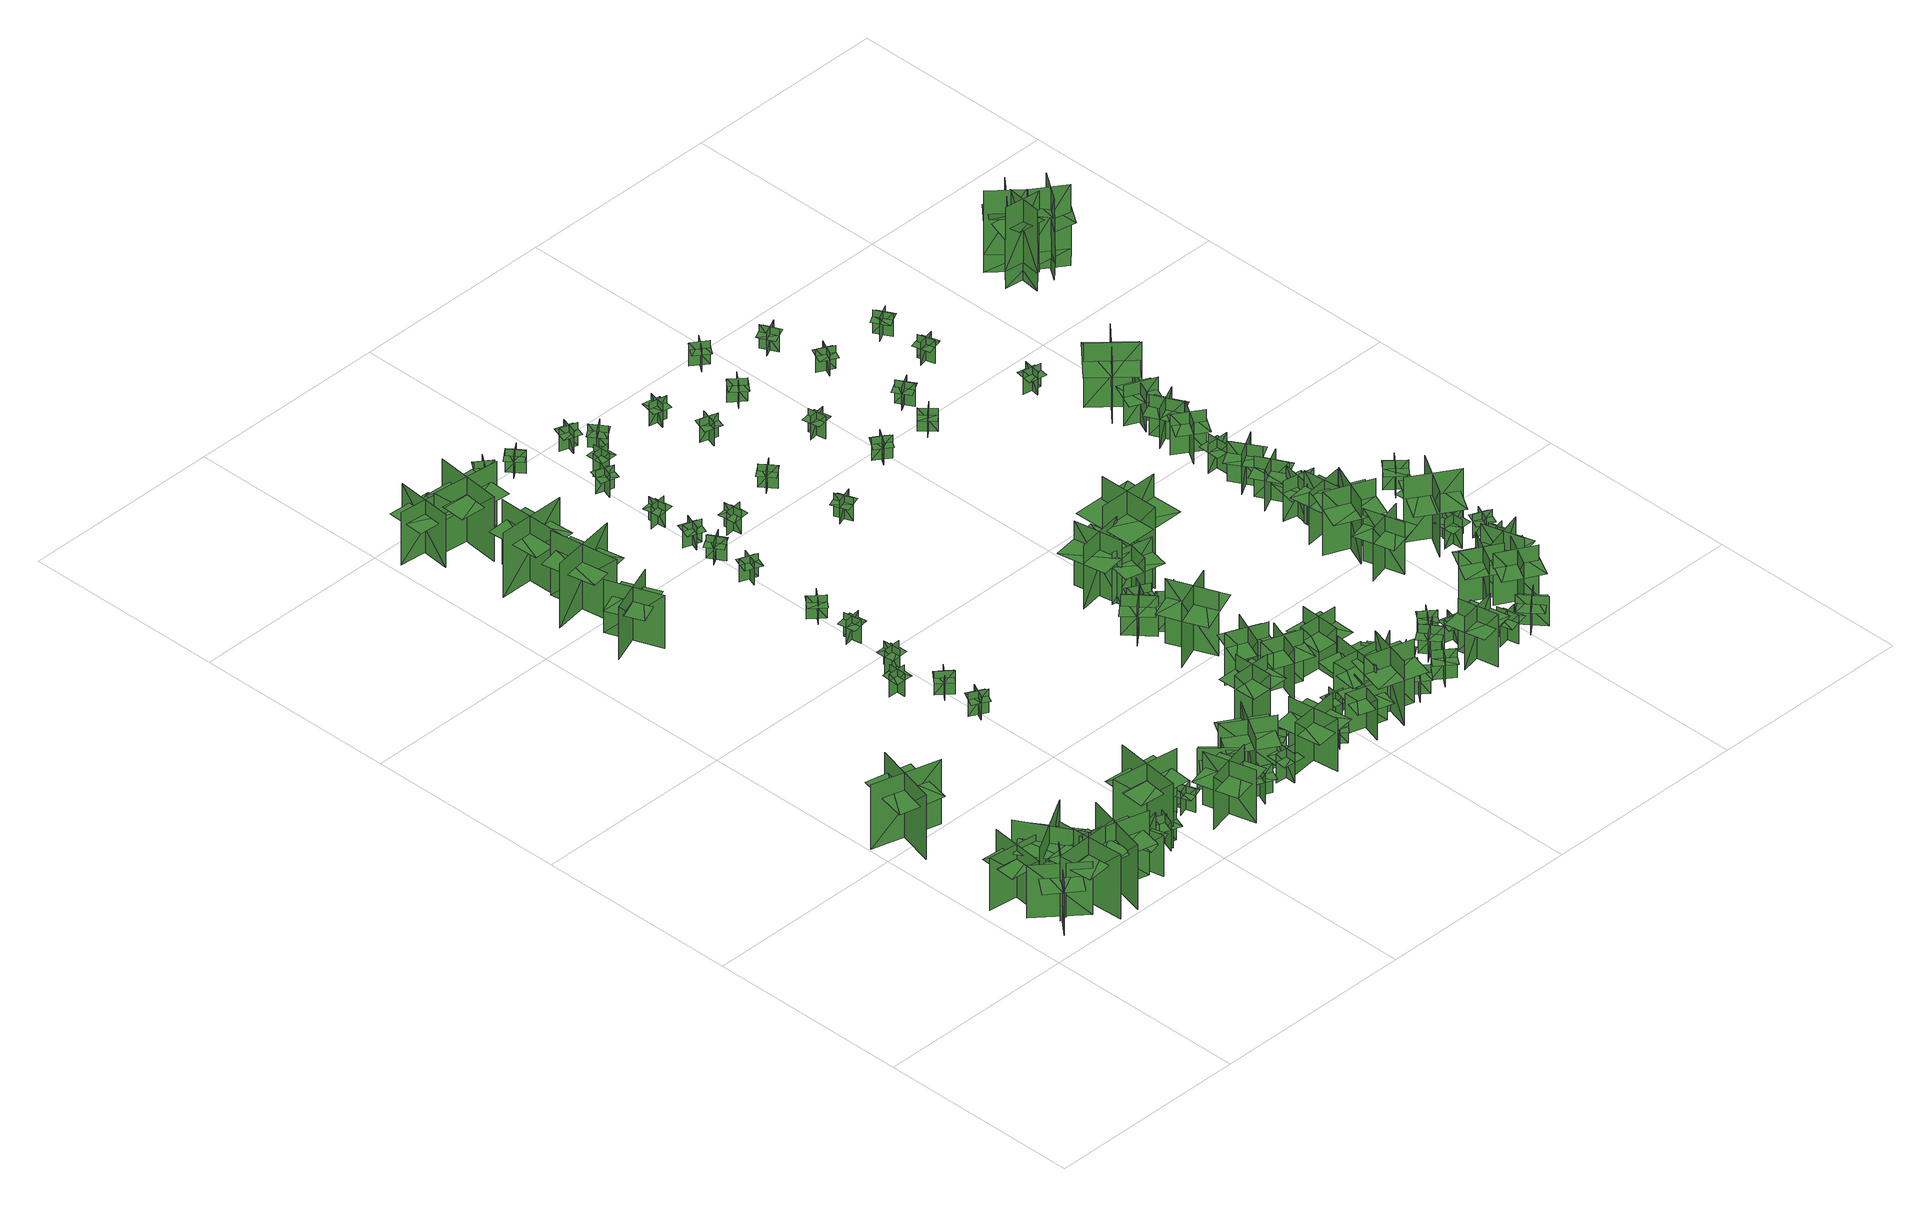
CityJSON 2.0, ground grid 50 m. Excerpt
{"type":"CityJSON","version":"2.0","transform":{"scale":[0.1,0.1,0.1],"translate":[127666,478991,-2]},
"CityObjects":{
"tree1":{"type":"SolitaryVegetationObject","geometry":[{"type":"MultiSurface","lod":"1","boundaries":[[[0,1,2]],[[0,2,3]],[[4,5,6]],[[4,6,7]],[[8,9,10]],[[8,10,11]],[[8,11,12]],[[8,12,13]]]}]},
"tree2":{"type":"SolitaryVegetationObject","geometry":[{"type":"MultiSurface","lod":"1","boundaries":[[[14,15,16]],[[14,16,17]],[[18,19,20]],[[18,20,21]],[[22,23,24]],[[22,24,25]],[[22,25,26]],[[22,26,27]]]}]},
"tree3":{"type":"SolitaryVegetationObject","geometry":[{"type":"MultiSurface","lod":"1","boundaries":[[[28,29,30]],[[28,30,31]],[[32,33,34]],[[32,34,35]],[[36,37,38]],[[36,38,39]],[[36,39,40]],[[36,40,41]]]}]},
"tree4":{"type":"SolitaryVegetationObject","geometry":[{"type":"MultiSurface","lod":"1","boundaries":[[[42,43,44]],[[42,44,45]],[[46,47,48]],[[46,48,49]],[[50,51,52]],[[50,52,53]],[[50,53,54]],[[50,54,55]]]}]},
"tree5":{"type":"SolitaryVegetationObject","geometry":[{"type":"MultiSurface","lod":"1","boundaries":[[[56,57,58]],[[56,58,59]],[[60,61,62]],[[60,62,63]],[[64,65,66]],[[64,66,67]],[[64,67,68]],[[64,68,69]]]}]},
"tree6":{"type":"SolitaryVegetationObject","geometry":[{"type":"MultiSurface","lod":"1","boundaries":[[[70,71,72]],[[70,72,73]],[[74,75,76]],[[74,76,77]],[[78,79,80]],[[78,80,81]],[[78,81,82]],[[78,82,83]]]}]},
"tree7":{"type":"SolitaryVegetationObject","geometry":[{"type":"MultiSurface","lod":"1","boundaries":[[[84,85,86]],[[84,86,87]],[[88,89,90]],[[88,90,91]],[[92,93,94]],[[92,94,95]],[[92,95,96]],[[92,96,97]]]}]},
"tree8":{"type":"SolitaryVegetationObject","geometry":[{"type":"MultiSurface","lod":"1","boundaries":[[[98,99,100]],[[98,100,101]],[[102,103,104]],[[102,104,105]],[[106,107,108]],[[106,108,109]],[[106,109,110]],[[106,110,111]]]}]},
"tree9":{"type":"SolitaryVegetationObject","geometry":[{"type":"MultiSurface","lod":"1","boundaries":[[[112,113,114]],[[112,114,115]],[[116,117,118]],[[116,118,119]],[[120,121,122]],[[120,122,123]],[[120,123,124]],[[120,124,125]]]}]},
"tree10":{"type":"SolitaryVegetationObject","geometry":[{"type":"MultiSurface","lod":"1","boundaries":[[[126,127,128]],[[126,128,129]],[[130,131,132]],[[130,132,133]],[[134,135,136]],[[134,136,137]],[[134,137,138]],[[134,138,139]]]}]},
"tree11":{"type":"SolitaryVegetationObject","geometry":[{"type":"MultiSurface","lod":"1","boundaries":[[[140,141,142]],[[140,142,143]],[[144,145,146]],[[144,146,147]],[[148,149,150]],[[148,150,151]],[[148,151,152]],[[148,152,153]]]}]},
"tree12":{"type":"SolitaryVegetationObject","geometry":[{"type":"MultiSurface","lod":"1","boundaries":[[[154,155,156]],[[154,156,157]],[[158,159,160]],[[158,160,161]],[[162,163,164]],[[162,164,165]],[[162,165,166]],[[162,166,167]]]}]},
"tree13":{"type":"SolitaryVegetationObject","geometry":[{"type":"MultiSurface","lod":"1","boundaries":[[[168,169,170]],[[168,170,171]],[[172,173,174]],[[172,174,175]],[[176,177,178]],[[176,178,179]],[[176,179,180]],[[176,180,181]]]}]},
"tree14":{"type":"SolitaryVegetationObject","geometry":[{"type":"MultiSurface","lod":"1","boundaries":[[[182,183,184]],[[182,184,185]],[[186,187,188]],[[186,188,189]],[[190,191,192]],[[190,192,193]],[[190,193,194]],[[190,194,195]]]}]},
"tree15":{"type":"SolitaryVegetationObject","geometry":[{"type":"MultiSurface","lod":"1","boundaries":[[[196,197,198]],[[196,198,199]],[[200,201,202]],[[200,202,203]],[[204,205,206]],[[204,206,207]],[[204,207,208]],[[204,208,209]]]}]},
"tree16":{"type":"SolitaryVegetationObject","geometry":[{"type":"MultiSurface","lod":"1","boundaries":[[[210,211,212]],[[210,212,213]],[[214,215,216]],[[214,216,217]],[[218,219,220]],[[218,220,221]],[[218,221,222]],[[218,222,223]]]}]},
"tree17":{"type":"SolitaryVegetationObject","geometry":[{"type":"MultiSurface","lod":"1","boundaries":[[[224,225,226]],[[224,226,227]],[[228,229,230]],[[228,230,231]],[[232,233,234]],[[232,234,235]],[[232,235,236]],[[232,236,237]]]}]},
"tree18":{"type":"SolitaryVegetationObject","geometry":[{"type":"MultiSurface","lod":"1","boundaries":[[[238,239,240]],[[238,240,241]],[[242,243,244]],[[242,244,245]],[[246,247,248]],[[246,248,249]],[[246,249,250]],[[246,250,251]]]}]},
"tree19":{"type":"SolitaryVegetationObject","geometry":[{"type":"MultiSurface","lod":"1","boundaries":[[[252,253,254]],[[252,254,255]],[[256,257,258]],[[256,258,259]],[[260,261,262]],[[260,262,263]],[[260,263,264]],[[260,264,265]]]}]},
"tree20":{"type":"SolitaryVegetationObject","geometry":[{"type":"MultiSurface","lod":"1","boundaries":[[[266,267,268]],[[266,268,269]],[[270,271,272]],[[270,272,273]],[[274,275,276]],[[274,276,277]],[[274,277,278]],[[274,278,279]]]}]},
"tree21":{"type":"SolitaryVegetationObject","geometry":[{"type":"MultiSurface","lod":"1","boundaries":[[[280,281,282]],[[280,282,283]],[[284,285,286]],[[284,286,287]],[[288,289,290]],[[288,290,291]],[[288,291,292]],[[288,292,293]]]}]},
"tree22":{"type":"SolitaryVegetationObject","geometry":[{"type":"MultiSurface","lod":"1","boundaries":[[[294,295,296]],[[294,296,297]],[[298,299,300]],[[298,300,301]],[[302,303,304]],[[302,304,305]],[[302,305,306]],[[302,306,307]]]}]},
"tree23":{"type":"SolitaryVegetationObject","geometry":[{"type":"MultiSurface","lod":"1","boundaries":[[[308,309,310]],[[308,310,311]],[[312,313,314]],[[312,314,315]],[[316,317,318]],[[316,318,319]],[[316,319,320]],[[316,320,321]]]}]},
"tree24":{"type":"SolitaryVegetationObject","geometry":[{"type":"MultiSurface","lod":"1","boundaries":[[[322,323,324]],[[322,324,325]],[[326,327,328]],[[326,328,329]],[[330,331,332]],[[330,332,333]],[[330,333,334]],[[330,334,335]]]}]},
"tree25":{"type":"SolitaryVegetationObject","geometry":[{"type":"MultiSurface","lod":"1","boundaries":[[[336,337,338]],[[336,338,339]],[[340,341,342]],[[340,342,343]],[[344,345,346]],[[344,346,347]],[[344,347,348]],[[344,348,349]]]}]},
"tree26":{"type":"SolitaryVegetationObject","geometry":[{"type":"MultiSurface","lod":"1","boundaries":[[[350,351,352]],[[350,352,353]],[[354,355,356]],[[354,356,357]],[[358,359,360]],[[358,360,361]],[[358,361,362]],[[358,362,363]]]}]},
"tree27":{"type":"SolitaryVegetationObject","geometry":[{"type":"MultiSurface","lod":"1","boundaries":[[[364,365,366]],[[364,366,367]],[[368,369,370]],[[368,370,371]],[[372,373,374]],[[372,374,375]],[[372,375,376]],[[372,376,377]]]}]},
"tree28":{"type":"SolitaryVegetationObject","geometry":[{"type":"MultiSurface","lod":"1","boundaries":[[[378,379,380]],[[378,380,381]],[[382,383,384]],[[382,384,385]],[[386,387,388]],[[386,388,389]],[[386,389,390]],[[386,390,391]]]}]},
"tree29":{"type":"SolitaryVegetationObject","geometry":[{"type":"MultiSurface","lod":"1","boundaries":[[[392,393,394]],[[392,394,395]],[[396,397,398]],[[396,398,399]],[[400,401,402]],[[400,402,403]],[[400,403,404]],[[400,404,405]]]}]},
"tree30":{"type":"SolitaryVegetationObject","geometry":[{"type":"MultiSurface","lod":"1","boundaries":[[[406,407,408]],[[406,408,409]],[[410,411,412]],[[410,412,413]],[[414,415,416]],[[414,416,417]],[[414,417,418]],[[414,418,419]]]}]},
"tree31":{"type":"SolitaryVegetationObject","geometry":[{"type":"MultiSurface","lod":"1","boundaries":[[[420,421,422]],[[420,422,423]],[[424,425,426]],[[424,426,427]],[[428,429,430]],[[428,430,431]],[[428,431,432]],[[428,432,433]]]}]},
"tree32":{"type":"SolitaryVegetationObject","geometry":[{"type":"MultiSurface","lod":"1","boundaries":[[[434,435,436]],[[434,436,437]],[[438,439,440]],[[438,440,441]],[[442,443,444]],[[442,444,445]],[[442,445,446]],[[442,446,447]]]}]},
"tree33":{"type":"SolitaryVegetationObject","geometry":[{"type":"MultiSurface","lod":"1","boundaries":[[[448,449,450]],[[448,450,451]],[[452,453,454]],[[452,454,455]],[[456,457,458]],[[456,458,459]],[[456,459,460]],[[456,460,461]]]}]},
"tree34":{"type":"SolitaryVegetationObject","geometry":[{"type":"MultiSurface","lod":"1","boundaries":[[[462,463,464]],[[462,464,465]],[[466,467,468]],[[466,468,469]],[[470,471,472]],[[470,472,473]],[[470,473,474]],[[470,474,475]]]}]},
"tree35":{"type":"SolitaryVegetationObject","geometry":[{"type":"MultiSurface","lod":"1","boundaries":[[[476,477,478]],[[476,478,479]],[[480,481,482]],[[480,482,483]],[[484,485,486]],[[484,486,487]],[[484,487,488]],[[484,488,489]]]}]},
"tree36":{"type":"SolitaryVegetationObject","geometry":[{"type":"MultiSurface","lod":"1","boundaries":[[[490,491,492]],[[490,492,493]],[[494,495,496]],[[494,496,497]],[[498,499,500]],[[498,500,501]],[[498,501,502]],[[498,502,503]]]}]},
"tree37":{"type":"SolitaryVegetationObject","geometry":[{"type":"MultiSurface","lod":"1","boundaries":[[[504,505,506]],[[504,506,507]],[[508,509,510]],[[508,510,511]],[[512,513,514]],[[512,514,515]],[[512,515,516]],[[512,516,517]]]}]},
"tree38":{"type":"SolitaryVegetationObject","geometry":[{"type":"MultiSurface","lod":"1","boundaries":[[[518,519,520]],[[518,520,521]],[[522,523,524]],[[522,524,525]],[[526,527,528]],[[526,528,529]],[[526,529,530]],[[526,530,531]]]}]},
"tree39":{"type":"SolitaryVegetationObject","geometry":[{"type":"MultiSurface","lod":"1","boundaries":[[[532,533,534]],[[532,534,535]],[[536,537,538]],[[536,538,539]],[[540,541,542]],[[540,542,543]],[[540,543,544]],[[540,544,545]]]}]},
"tree40":{"type":"SolitaryVegetationObject","geometry":[{"type":"MultiSurface","lod":"1","boundaries":[[[546,547,548]],[[546,548,549]],[[550,551,552]],[[550,552,553]],[[554,555,556]],[[554,556,557]],[[554,557,558]],[[554,558,559]]]}]},
"tree41":{"type":"SolitaryVegetationObject","geometry":[{"type":"MultiSurface","lod":"1","boundaries":[[[560,561,562]],[[560,562,563]],[[564,565,566]],[[564,566,567]],[[568,569,570]],[[568,570,571]],[[568,571,572]],[[568,572,573]]]}]},
"tree42":{"type":"SolitaryVegetationObject","geometry":[{"type":"MultiSurface","lod":"1","boundaries":[[[574,575,576]],[[574,576,577]],[[578,579,580]],[[578,580,581]],[[582,583,584]],[[582,584,585]],[[582,585,586]],[[582,586,587]]]}]},
"tree43":{"type":"SolitaryVegetationObject","geometry":[{"type":"MultiSurface","lod":"1","boundaries":[[[588,589,590]],[[588,590,591]],[[592,593,594]],[[592,594,595]],[[596,597,598]],[[596,598,599]],[[596,599,600]],[[596,600,601]]]}]},
"tree44":{"type":"SolitaryVegetationObject","geometry":[{"type":"MultiSurface","lod":"1","boundaries":[[[602,603,604]],[[602,604,605]],[[606,607,608]],[[606,608,609]],[[610,611,612]],[[610,612,613]],[[610,613,614]],[[610,614,615]]]}]},
"tree45":{"type":"SolitaryVegetationObject","geometry":[{"type":"MultiSurface","lod":"1","boundaries":[[[616,617,618]],[[616,618,619]],[[620,621,622]],[[620,622,623]],[[624,625,626]],[[624,626,627]],[[624,627,628]],[[624,628,629]]]}]},
"tree46":{"type":"SolitaryVegetationObject","geometry":[{"type":"MultiSurface","lod":"1","boundaries":[[[630,631,632]],[[630,632,633]],[[634,635,636]],[[634,636,637]],[[638,639,640]],[[638,640,641]],[[638,641,642]],[[638,642,643]]]}]},
"tree47":{"type":"SolitaryVegetationObject","geometry":[{"type":"MultiSurface","lod":"1","boundaries":[[[644,645,646]],[[644,646,647]],[[648,649,650]],[[648,650,651]],[[652,653,654]],[[652,654,655]],[[652,655,656]],[[652,656,657]]]}]},
"tree48":{"type":"SolitaryVegetationObject","geometry":[{"type":"MultiSurface","lod":"1","boundaries":[[[658,659,660]],[[658,660,661]],[[662,663,664]],[[662,664,665]],[[666,667,668]],[[666,668,669]],[[666,669,670]],[[666,670,671]]]}]},
"tree49":{"type":"SolitaryVegetationObject","geometry":[{"type":"MultiSurface","lod":"1","boundaries":[[[672,673,674]],[[672,674,675]],[[676,677,678]],[[676,678,679]],[[680,681,682]],[[680,682,683]],[[680,683,684]],[[680,684,685]]]}]},
"tree50":{"type":"SolitaryVegetationObject","geometry":[{"type":"MultiSurface","lod":"1","boundaries":[[[686,687,688]],[[686,688,689]],[[690,691,692]],[[690,692,693]],[[694,695,696]],[[694,696,697]],[[694,697,698]],[[694,698,699]]]}]},
"tree51":{"type":"SolitaryVegetationObject","geometry":[{"type":"MultiSurface","lod":"1","boundaries":[[[700,701,702]],[[700,702,703]],[[704,705,706]],[[704,706,707]],[[708,709,710]],[[708,710,711]],[[708,711,712]],[[708,712,713]]]}]},
"tree52":{"type":"SolitaryVegetationObject","geometry":[{"type":"MultiSurface","lod":"1","boundaries":[[[714,715,716]],[[714,716,717]],[[718,719,720]],[[718,720,721]],[[722,723,724]],[[722,724,725]],[[722,725,726]],[[722,726,727]]]}]},
"tree53":{"type":"SolitaryVegetationObject","geometry":[{"type":"MultiSurface","lod":"1","boundaries":[[[728,729,730]],[[728,730,731]],[[732,733,734]],[[732,734,735]],[[736,737,738]],[[736,738,739]],[[736,739,740]],[[736,740,741]]]}]},
"tree54":{"type":"SolitaryVegetationObject","geometry":[{"type":"MultiSurface","lod":"1","boundaries":[[[742,743,744]],[[742,744,745]],[[746,747,748]],[[746,748,749]],[[750,751,752]],[[750,752,753]],[[750,753,754]],[[750,754,755]]]}]},
"tree55":{"type":"SolitaryVegetationObject","geometry":[{"type":"MultiSurface","lod":"1","boundaries":[[[756,757,758]],[[756,758,759]],[[760,761,762]],[[760,762,763]],[[764,765,766]],[[764,766,767]],[[764,767,768]],[[764,768,769]]]}]},
"tree56":{"type":"SolitaryVegetationObject","geometry":[{"type":"MultiSurface","lod":"1","boundaries":[[[770,771,772]],[[770,772,773]],[[774,775,776]],[[774,776,777]],[[778,779,780]],[[778,780,781]],[[778,781,782]],[[778,782,783]]]}]},
"tree57":{"type":"SolitaryVegetationObject","geometry":[{"type":"MultiSurface","lod":"1","boundaries":[[[784,785,786]],[[784,786,787]],[[788,789,790]],[[788,790,791]],[[792,793,794]],[[792,794,795]],[[792,795,796]],[[792,796,797]]]}]},
"tree58":{"type":"SolitaryVegetationObject","geometry":[{"type":"MultiSurface","lod":"1","boundaries":[[[798,799,800]],[[798,800,801]],[[802,803,804]],[[802,804,805]],[[806,807,808]],[[806,808,809]],[[806,809,810]],[[806,810,811]]]}]},
"tree59":{"type":"SolitaryVegetationObject","geometry":[{"type":"MultiSurface","lod":"1","boundaries":[[[812,813,814]],[[812,814,815]],[[816,817,818]],[[816,818,819]],[[820,821,822]],[[820,822,823]],[[820,823,824]],[[820,824,825]]]}]},
"tree60":{"type":"SolitaryVegetationObject","geometry":[{"type":"MultiSurface","lod":"1","boundaries":[[[826,827,828]],[[826,828,829]],[[830,831,832]],[[830,832,833]],[[834,835,836]],[[834,836,837]],[[834,837,838]],[[834,838,839]]]}]},
"tree61":{"type":"SolitaryVegetationObject","geometry":[{"type":"MultiSurface","lod":"1","boundaries":[[[840,841,842]],[[840,842,843]],[[844,845,846]],[[844,846,847]],[[848,849,850]],[[848,850,851]],[[848,851,852]],[[848,852,853]]]}]},
"tree62":{"type":"SolitaryVegetationObject","geometry":[{"type":"MultiSurface","lod":"1","boundaries":[[[854,855,856]],[[854,856,857]],[[858,859,860]],[[858,860,861]],[[862,863,864]],[[862,864,865]],[[862,865,866]],[[862,866,867]]]}]},
"tree63":{"type":"SolitaryVegetationObject","geometry":[{"type":"MultiSurface","lod":"1","boundaries":[[[868,869,870]],[[868,870,871]],[[872,873,874]],[[872,874,875]],[[876,877,878]],[[876,878,879]],[[876,879,880]],[[876,880,881]]]}]},
"tree64":{"type":"SolitaryVegetationObject","geometry":[{"type":"MultiSurface","lod":"1","boundaries":[[[882,883,884]],[[882,884,885]],[[886,887,888]],[[886,888,889]],[[890,891,892]],[[890,892,893]],[[890,893,894]],[[890,894,895]]]}]},
"tree65":{"type":"SolitaryVegetationObject","geometry":[{"type":"MultiSurface","lod":"1","boundaries":[[[896,897,898]],[[896,898,899]],[[900,901,902]],[[900,902,903]],[[904,905,906]],[[904,906,907]],[[904,907,908]],[[904,908,909]]]}]},
"tree66":{"type":"SolitaryVegetationObject","geometry":[{"type":"MultiSurface","lod":"1","boundaries":[[[910,911,912]],[[910,912,913]],[[914,915,916]],[[914,916,917]],[[918,919,920]],[[918,920,921]],[[918,921,922]],[[918,922,923]]]}]},
"tree67":{"type":"SolitaryVegetationObject","geometry":[{"type":"MultiSurface","lod":"1","boundaries":[[[924,925,926]],[[924,926,927]],[[928,929,930]],[[928,930,931]],[[932,933,934]],[[932,934,935]],[[932,935,936]],[[932,936,937]]]}]},
"tree68":{"type":"SolitaryVegetationObject","geometry":[{"type":"MultiSurface","lod":"1","boundaries":[[[938,939,940]],[[938,940,941]],[[942,943,944]],[[942,944,945]],[[946,947,948]],[[946,948,949]],[[946,949,950]],[[946,950,951]]]}]},
"tree69":{"type":"SolitaryVegetationObject","geometry":[{"type":"MultiSurface","lod":"1","boundaries":[[[952,953,954]],[[952,954,955]],[[956,957,958]],[[956,958,959]],[[960,961,962]],[[960,962,963]],[[960,963,964]],[[960,964,965]]]}]},
"tree70":{"type":"SolitaryVegetationObject","geometry":[{"type":"MultiSurface","lod":"1","boundaries":[[[966,967,968]],[[966,968,969]],[[970,971,972]],[[970,972,973]],[[974,975,976]],[[974,976,977]],[[974,977,978]],[[974,978,979]]]}]},
"tree71":{"type":"SolitaryVegetationObject","geometry":[{"type":"MultiSurface","lod":"1","boundaries":[[[980,981,982]],[[980,982,983]],[[984,985,986]],[[984,986,987]],[[988,989,990]],[[988,990,991]],[[988,991,992]],[[988,992,993]]]}]},
"tree72":{"type":"SolitaryVegetationObject","geometry":[{"type":"MultiSurface","lod":"1","boundaries":[[[994,995,996]],[[994,996,997]],[[998,999,1000]],[[998,1000,1001]],[[1002,1003,1004]],[[1002,1004,1005]],[[1002,1005,1006]],[[1002,1006,1007]]]}]},
"tree73":{"type":"SolitaryVegetationObject","geometry":[{"type":"MultiSurface","lod":"1","boundaries":[[[1008,1009,1010]],[[1008,1010,1011]],[[1012,1013,1014]],[[1012,1014,1015]],[[1016,1017,1018]],[[1016,1018,1019]],[[1016,1019,1020]],[[1016,1020,1021]]]}]},
"tree74":{"type":"SolitaryVegetationObject","geometry":[{"type":"MultiSurface","lod":"1","boundaries":[[[1022,1023,1024]],[[1022,1024,1025]],[[1026,1027,1028]],[[1026,1028,1029]],[[1030,1031,1032]],[[1030,1032,1033]],[[1030,1033,1034]],[[1030,1034,1035]]]}]},
"tree75":{"type":"SolitaryVegetationObject","geometry":[{"type":"MultiSurface","lod":"1","boundaries":[[[1036,1037,1038]],[[1036,1038,1039]],[[1040,1041,1042]],[[1040,1042,1043]],[[1044,1045,1046]],[[1044,1046,1047]],[[1044,1047,1048]],[[1044,1048,1049]]]}]},
"tree76":{"type":"SolitaryVegetationObject","geometry":[{"type":"MultiSurface","lod":"1","boundaries":[[[1050,1051,1052]],[[1050,1052,1053]],[[1054,1055,1056]],[[1054,1056,1057]],[[1058,1059,1060]],[[1058,1060,1061]],[[1058,1061,1062]],[[1058,1062,1063]]]}]},
"tree77":{"type":"SolitaryVegetationObject","geometry":[{"type":"MultiSurface","lod":"1","boundaries":[[[1064,1065,1066]],[[1064,1066,1067]],[[1068,1069,1070]],[[1068,1070,1071]],[[1072,1073,1074]],[[1072,1074,1075]],[[1072,1075,1076]],[[1072,1076,1077]]]}]},
"tree78":{"type":"SolitaryVegetationObject","geometry":[{"type":"MultiSurface","lod":"1","boundaries":[[[1078,1079,1080]],[[1078,1080,1081]],[[1082,1083,1084]],[[1082,1084,1085]],[[1086,1087,1088]],[[1086,1088,1089]],[[1086,1089,1090]],[[1086,1090,1091]]]}]},
"tree79":{"type":"SolitaryVegetationObject","geometry":[{"type":"MultiSurface","lod":"1","boundaries":[[[1092,1093,1094]],[[1092,1094,1095]],[[1096,1097,1098]],[[1096,1098,1099]],[[1100,1101,1102]],[[1100,1102,1103]],[[1100,1103,1104]],[[1100,1104,1105]]]}]},
"tree80":{"type":"SolitaryVegetationObject","geometry":[{"type":"MultiSurface","lod":"1","boundaries":[[[1106,1107,1108]],[[1106,1108,1109]],[[1110,1111,1112]],[[1110,1112,1113]],[[1114,1115,1116]],[[1114,1116,1117]],[[1114,1117,1118]],[[1114,1118,1119]]]}]},
"tree81":{"type":"SolitaryVegetationObject","geometry":[{"type":"MultiSurface","lod":"1","boundaries":[[[1120,1121,1122]],[[1120,1122,1123]],[[1124,1125,1126]],[[1124,1126,1127]],[[1128,1129,1130]],[[1128,1130,1131]],[[1128,1131,1132]],[[1128,1132,1133]]]}]},
"tree82":{"type":"SolitaryVegetationObject","geometry":[{"type":"MultiSurface","lod":"1","boundaries":[[[1134,1135,1136]],[[1134,1136,1137]],[[1138,1139,1140]],[[1138,1140,1141]],[[1142,1143,1144]],[[1142,1144,1145]],[[1142,1145,1146]],[[1142,1146,1147]]]}]},
"tree83":{"type":"SolitaryVegetationObject","geometry":[{"type":"MultiSurface","lod":"1","boundaries":[[[1148,1149,1150]],[[1148,1150,1151]],[[1152,1153,1154]],[[1152,1154,1155]],[[1156,1157,1158]],[[1156,1158,1159]],[[1156,1157,1160]],[[1156,1160,1161]]]}]},
"tree84":{"type":"SolitaryVegetationObject","geometry":[{"type":"MultiSurface","lod":"1","boundaries":[[[1162,1163,1164]],[[1162,1164,1165]],[[1166,1167,1168]],[[1166,1168,1169]],[[1170,1171,1172]],[[1170,1172,1173]],[[1170,1173,1174]],[[1170,1174,1175]]]}]},
"tree85":{"type":"SolitaryVegetationObject","geometry":[{"type":"MultiSurface","lod":"1","boundaries":[[[1176,1177,1178]],[[1176,1178,1179]],[[1180,1181,1182]],[[1180,1182,1183]],[[1184,1185,1186]],[[1184,1186,1187]],[[1184,1187,1188]],[[1184,1188,1189]]]}]},
"tree86":{"type":"SolitaryVegetationObject","geometry":[{"type":"MultiSurface","lod":"1","boundaries":[[[1190,1191,1192]],[[1190,1192,1193]],[[1194,1195,1196]],[[1194,1196,1197]],[[1198,1199,1200]],[[1198,1200,1201]],[[1198,1201,1202]],[[1198,1202,1203]]]}]},
"tree87":{"type":"SolitaryVegetationObject","geometry":[{"type":"MultiSurface","lod":"1","boundaries":[[[1204,1205,1206]],[[1204,1206,1207]],[[1208,1209,1210]],[[1208,1210,1211]],[[1212,1213,1214]],[[1212,1214,1215]],[[1212,1215,1216]],[[1212,1216,1217]]]}]},
"tree88":{"type":"SolitaryVegetationObject","geometry":[{"type":"MultiSurface","lod":"1","boundaries":[[[1218,1219,1220]],[[1218,1220,1221]],[[1222,1223,1224]],[[1222,1224,1225]],[[1226,1227,1228]],[[1226,1228,1229]],[[1226,1229,1230]],[[1226,1230,1231]]]}]},
"tree89":{"type":"SolitaryVegetationObject","geometry":[{"type":"MultiSurface","lod":"1","boundaries":[[[1232,1233,1234]],[[1232,1234,1235]],[[1236,1237,1238]],[[1236,1238,1239]],[[1240,1241,1242]],[[1240,1242,1243]],[[1240,1241,1244]],[[1240,1244,1245]]]}]},
"tree90":{"type":"SolitaryVegetationObject","geometry":[{"type":"MultiSurface","lod":"1","boundaries":[[[1246,1247,1248]],[[1246,1248,1249]],[[1250,1251,1252]],[[1250,1252,1253]],[[1254,1255,1256]],[[1254,1256,1257]],[[1254,1257,1258]],[[1254,1258,1259]]]}]},
"tree91":{"type":"SolitaryVegetationObject","geometry":[{"type":"MultiSurface","lod":"1","boundaries":[[[1260,1261,1262]],[[1260,1262,1263]],[[1264,1265,1266]],[[1264,1266,1267]],[[1268,1269,1270]],[[1268,1270,1271]],[[1268,1271,1272]],[[1268,1272,1273]]]}]},
"tree92":{"type":"SolitaryVegetationObject","geometry":[{"type":"MultiSurface","lod":"1","boundaries":[[[1274,1275,1276]],[[1274,1276,1277]],[[1278,1279,1280]],[[1278,1280,1281]],[[1282,1283,1284]],[[1282,1284,1285]],[[1282,1285,1286]],[[1282,1286,1287]]]}]},
"tree93":{"type":"SolitaryVegetationObject","geometry":[{"type":"MultiSurface","lod":"1","boundaries":[[[1288,1289,1290]],[[1288,1290,1291]],[[1292,1293,1294]],[[1292,1294,1295]],[[1296,1297,1298]],[[1296,1298,1299]],[[1296,1299,1300]],[[1296,1300,1301]]]}]},
"tree94":{"type":"SolitaryVegetationObject","geometry":[{"type":"MultiSurface","lod":"1","boundaries":[[[1302,1303,1304]],[[1302,1304,1305]],[[1306,1307,1308]],[[1306,1308,1309]],[[1310,1311,1312]],[[1310,1312,1313]],[[1310,1313,1314]],[[1310,1314,1315]]]}]},
"tree95":{"type":"SolitaryVegetationObject","geometry":[{"type":"MultiSurface","lod":"1","boundaries":[[[1316,1317,1318]],[[1316,1318,1319]],[[1320,1321,1322]],[[1320,1322,1323]],[[1324,1325,1326]],[[1324,1326,1327]],[[1324,1327,1328]],[[1324,1328,1329]]]}]},
"tree96":{"type":"SolitaryVegetationObject","geometry":[{"type":"MultiSurface","lod":"1","boundaries":[[[1330,1331,1332]],[[1330,1332,1333]],[[1334,1335,1336]],[[1334,1336,1337]],[[1338,1339,1340]],[[1338,1340,1341]],[[1338,1341,1342]],[[1338,1342,1343]]]}]},
"tree97":{"type":"SolitaryVegetationObject","geometry":[{"type":"MultiSurface","lod":"1","boundaries":[[[1344,1345,1346]],[[1344,1346,1347]],[[1348,1349,1350]],[[1348,1350,1351]],[[1352,1353,1354]],[[1352,1354,1355]],[[1352,1355,1356]],[[1352,1356,1357]]]}]},
"tree98":{"type":"SolitaryVegetationObject","geometry":[{"type":"MultiSurface","lod":"1","boundaries":[[[1358,1359,1360]],[[1358,1360,1361]],[[1362,1363,1364]],[[1362,1364,1365]],[[1366,1367,1368]],[[1366,1368,1369]],[[1366,1369,1370]],[[1366,1370,1371]]]}]},
"tree99":{"type":"SolitaryVegetationObject","geometry":[{"type":"MultiSurface","lod":"1","boundaries":[[[1372,1373,1374]],[[1372,1374,1375]],[[1376,1377,1378]],[[1376,1378,1379]],[[1380,1381,1382]],[[1380,1382,1383]],[[1380,1383,1384]],[[1380,1384,1385]]]}]},
"tree100":{"type":"SolitaryVegetationObject","geometry":[{"type":"MultiSurface","lod":"1","boundaries":[[[1386,1387,1388]],[[1386,1388,1389]],[[1390,1391,1392]],[[1390,1392,1393]],[[1394,1395,1396]],[[1394,1396,1397]],[[1394,1397,1398]],[[1394,1398,1399]]]}]},
"tree101":{"type":"SolitaryVegetationObject","geometry":[{"type":"MultiSurface","lod":"1","boundaries":[[[1400,1401,1402]],[[1400,1402,1403]],[[1404,1405,1406]],[[1404,1406,1407]],[[1408,1409,1410]],[[1408,1410,1411]],[[1408,1411,1412]],[[1408,1412,1413]]]}]},
"tree102":{"type":"SolitaryVegetationObject","geometry":[{"type":"MultiSurface","lod":"1","boundaries":[[[1414,1415,1416]],[[1414,1416,1417]],[[1418,1419,1420]],[[1418,1420,1421]],[[1422,1423,1424]],[[1422,1424,1425]],[[1422,1425,1426]],[[1422,1426,1427]]]}]},
"tree103":{"type":"SolitaryVegetationObject","geometry":[{"type":"MultiSurface","lod":"1","boundaries":[[[1428,1429,1430]],[[1428,1430,1431]],[[1432,1433,1434]],[[1432,1434,1435]],[[1436,1437,1433]],[[1436,1433,1432]],[[1438,1439,1429]],[[1438,1429,1428]],[[1440,1441,1442]],[[1440,1442,1443]],[[1444,1445,1446]],[[1444,1446,1447]]]}]},
"tree104":{"type":"SolitaryVegetationObject","geometry":[{"type":"MultiSurface","lod":"1","boundaries":[[[1448,1449,1450]],[[1448,1450,1451]],[[1452,1453,1454]],[[1452,1454,1455]],[[1456,1457,1453]],[[1456,1453,1452]],[[1458,1459,1449]],[[1458,1449,1448]],[[1460,1461,1462]],[[1460,1462,1463]],[[1464,1465,1466]],[[1464,1466,1467]]]}]},
"tree105":{"type":"SolitaryVegetationObject","geometry":[{"type":"MultiSurface","lod":"1","boundaries":[[[1468,1469,1470]],[[1468,1470,1471]],[[1472,1473,1474]],[[1472,1474,1475]],[[1476,1477,1473]],[[1476,1473,1472]],[[1478,1479,1469]],[[1478,1469,1468]],[[1480,1481,1482]],[[1480,1482,1483]],[[1484,1485,1486]],[[1484,1486,1487]]]}]}
},
"vertices":[
[71,53,9],[163,159,9],[163,159,149],[71,53,149],[165,61,9],[165,61,149],[59,152,149],[59,152,9],[79,63,112],[116,34,112],[184,119,112],[147,148,112],[111,177,112],[43,91,112],
[165,212,6],[26,228,6],[26,228,146],[165,212,146],[106,286,6],[106,286,146],[90,147,146],[90,147,6],[153,214,109],[156,260,109],[47,268,109],[44,222,109],[40,175,109],[149,168,109],
[274,105,6],[103,97,6],[103,97,177],[274,105,177],[189,182,6],[189,182,177],[197,11,177],[197,11,6],[259,105,132],[254,162,132],[121,150,132],[126,93,132],[131,36,132],[264,48,132],
[124,259,5],[209,110,5],[209,110,176],[124,259,176],[95,148,5],[95,148,176],[243,233,176],[243,233,5],[131,246,131],[83,215,131],[154,102,131],[203,133,131],[251,163,131],[179,276,131],
[104,611,6],[59,446,6],[59,446,177],[104,611,177],[4,554,6],[4,554,177],[169,508,177],[169,508,6],[100,597,132],[44,609,132],[14,479,132],[70,466,132],[125,454,132],[155,584,132],
[349,75,4],[184,120,4],[184,120,175],[349,75,175],[291,175,4],[291,175,175],[247,10,175],[247,10,4],[335,80,129],[347,135,129],[217,164,129],[205,109,129],[192,53,129],[323,24,129],
[339,150,9],[362,44,9],[362,44,118],[339,150,118],[300,88,9],[300,88,118],[406,111,118],[406,111,9],[341,141,89],[306,131,89],[328,49,89],[363,58,89],[398,67,89],[376,150,89],
[471,114,8],[419,133,8],[419,133,85],[471,114,85],[455,147,8],[436,95,8],[436,95,85],[455,147,85],[455,147,64],[429,157,64],[410,105,64],[436,95,64],[462,86,64],[481,138,64],
[539,178,8],[369,199,8],[369,199,179],[539,178,179],[468,268,8],[468,268,179],[447,99,179],[447,99,8],[524,180,134],[529,237,134],[395,247,134],[391,191,134],[386,134,134],[520,123,134],
[233,1436,8],[102,1386,8],[102,1386,148],[233,1436,148],[147,1474,8],[147,1474,148],[197,1343,148],[197,1343,8],[221,1432,111],[203,1475,111],[103,1432,111],[121,1389,111],[139,1346,111],[240,1389,111],
[578,178,10],[536,164,10],[536,164,72],[578,178,72],[552,191,10],[566,149,10],[566,149,72],[552,191,72],[552,191,55],[531,185,55],[545,142,55],[566,149,55],[587,156,55],[573,198,55],
[631,35,7],[599,160,7],[599,160,147],[631,35,147],[677,114,7],[552,83,7],[552,83,147],[677,114,147],[672,113,108],[658,168,108],[544,139,108],[557,84,108],[571,30,108],[686,58,108],
[163,1644,7],[188,1475,7],[188,1475,178],[163,1644,178],[95,1551,7],[95,1551,178],[264,1577,178],[264,1577,7],[165,1629,132],[109,1618,132],[134,1487,132],[190,1498,132],[246,1509,132],[220,1640,132],
[19,1942,6],[158,1929,6],[158,1929,146],[19,1942,146],[79,1869,6],[79,1869,146],[92,2009,146],[92,2009,6],[31,1940,109],[29,1894,109],[138,1888,109],[140,1935,109],[142,1981,109],[33,1987,109],
[169,1792,6],[169,1621,6],[169,1621,177],[169,1792,177],[88,1710,6],[88,1710,177],[259,1710,177],[259,1710,6],[169,1777,132],[112,1774,132],[117,1641,132],[174,1643,132],[231,1646,132],[225,1779,132],
[448,887,9],[404,888,9],[404,888,70],[448,887,70],[428,909,9],[427,865,9],[427,865,70],[428,909,70],[428,909,53],[406,909,53],[405,865,53],[427,865,53],[449,864,53],[450,908,53],
[472,722,9],[511,701,9],[511,701,71],[472,722,71],[481,694,9],[501,733,9],[501,733,71],[481,694,71],[481,694,54],[500,683,54],[521,722,54],[501,733,54],[482,743,54],[461,704,54],
[699,206,7],[630,133,7],[630,133,115],[699,206,115],[628,204,7],[700,135,7],[700,135,115],[628,204,115],[631,201,85],[601,169,85],[667,106,85],[698,137,85],[728,169,85],[661,233,85],
[714,119,6],[692,68,6],[692,68,83],[714,119,83],[680,106,6],[731,84,6],[731,84,83],[680,106,83],[680,106,61],[669,80,61],[720,58,61],[731,84,61],[742,109,61],[691,131,61],
[475,825,9],[508,795,9],[508,795,71],[475,825,71],[476,795,9],[506,828,9],[506,828,71],[476,795,71],[476,795,54],[493,781,54],[522,814,54],[506,828,54],[489,843,54],[460,810,54],
[256,1892,5],[86,1910,5],[86,1910,176],[256,1892,176],[183,1981,5],[183,1981,176],[165,1811,176],[165,1811,5],[241,1894,130],[244,1951,130],[111,1959,130],[108,1902,130],[104,1845,130],[238,1837,130],
[480,931,9],[477,975,9],[477,975,70],[480,931,70],[500,953,9],[455,951,9],[455,951,70],[500,953,70],[500,953,53],[498,975,53],[454,973,53],[455,951,53],[457,928,53],[501,931,53],
[708,111,9],[776,221,9],[776,221,149],[708,111,149],[797,133,9],[688,201,9],[688,201,149],[797,133,149],[793,136,110],[822,184,110],[722,246,110],[692,198,110],[662,150,110],[763,88,110],
[785,72,7],[789,127,7],[789,127,84],[785,72,84],[813,96,7],[758,100,7],[758,100,84],[813,96,84],[813,96,63],[815,124,63],[760,128,63],[758,100,63],[756,73,63],[811,69,63],
[488,1102,9],[495,1058,9],[495,1058,71],[488,1102,71],[470,1078,9],[514,1085,9],[514,1085,71],[470,1078,71],[470,1078,54],[474,1056,54],[517,1063,54],[514,1085,54],[511,1107,54],[467,1100,54],
[478,1167,10],[507,1201,10],[507,1201,71],[478,1167,71],[507,1169,10],[474,1198,10],[474,1198,71],[507,1169,71],[507,1169,54],[522,1186,54],[489,1215,54],[474,1198,54],[459,1182,54],[493,1152,54],
[816,163,10],[856,182,10],[856,182,71],[816,163,71],[844,153,10],[825,193,10],[825,193,71],[844,153,71],[844,153,54],[864,162,54],[845,202,54],[825,193,54],[805,183,54],[824,143,54],
[935,106,7],[807,91,7],[807,91,146],[935,106,146],[862,163,7],[877,35,7],[877,35,146],[862,163,146],[862,158,108],[806,151,108],[820,33,108],[876,40,108],[932,47,108],[918,164,108],
[510,1373,9],[469,1389,9],[469,1389,70],[510,1373,70],[499,1400,9],[483,1359,9],[483,1359,70],[499,1400,70],[499,1400,53],[478,1408,53],[462,1367,53],[483,1359,53],[503,1351,53],[519,1392,53],
[314,2014,16],[349,1987,16],[349,1987,77],[314,2014,77],[317,1985,16],[345,2020,16],[345,2020,77],[317,1985,77],[317,1985,60],[335,1971,60],[362,2006,60],[345,2020,60],[327,2033,60],[300,1999,60],
[480,1496,9],[503,1458,9],[503,1458,70],[480,1496,70],[473,1467,9],[511,1491,9],[511,1491,70],[473,1467,70],[473,1467,53],[485,1449,53],[522,1472,53],[511,1491,53],[499,1510,53],[461,1486,53],
[485,1529,9],[500,1570,9],[500,1570,70],[485,1529,70],[512,1541,9],[470,1556,9],[470,1556,70],[512,1541,70],[512,1541,53],[519,1562,53],[477,1577,53],[470,1556,53],[463,1535,53],[504,1520,53],
[932,294,10],[833,293,10],[833,293,148],[932,294,148],[885,341,10],[886,241,10],[886,241,148],[885,341,148],[885,341,110],[835,340,110],[836,241,110],[886,241,110],[936,241,110],[935,341,110],
[932,188,11],[909,150,11],[909,150,72],[932,188,72],[903,181,11],[941,158,11],[941,158,72],[903,181,72],[903,181,55],[892,162,55],[930,139,55],[941,158,55],[953,177,55],[915,200,55],
[932,83,9],[960,117,9],[960,117,70],[932,83,70],[961,86,9],[927,114,9],[927,114,70],[961,86,70],[961,86,53],[976,103,53],[941,131,53],[927,114,53],[913,97,53],[947,69,53],
[495,1630,9],[490,1674,9],[490,1674,70],[495,1630,70],[514,1653,9],[470,1648,9],[470,1648,70],[514,1653,70],[514,1653,53],[511,1675,53],[467,1670,53],[470,1648,53],[472,1626,53],[516,1631,53],
[390,1997,18],[417,1962,18],[417,1962,79],[390,1997,79],[386,1968,18],[421,1995,18],[421,1995,79],[386,1968,79],[386,1968,62],[400,1950,62],[434,1978,62],[421,1995,62],[407,2013,62],[372,1985,62],
[501,1827,10],[487,1785,10],[487,1785,71],[501,1827,71],[475,1814,10],[517,1801,10],[517,1801,71],[475,1814,71],[475,1814,54],[468,1793,54],[510,1780,54],[517,1801,54],[524,1822,54],[481,1835,54],
[587,1498,12],[582,1542,12],[582,1542,74],[587,1498,74],[606,1521,12],[562,1516,12],[562,1516,74],[606,1521,74],[606,1521,56],[603,1543,56],[559,1538,56],[562,1516,56],[564,1494,56],[608,1499,56],
[1077,84,6],[981,113,6],[981,113,114],[1077,84,114],[1043,147,6],[1013,51,6],[1013,51,114],[1043,147,114],[1042,143,84],[1000,156,84],[973,68,84],[1015,55,84],[1056,42,84],[1084,130,84],
[1030,169,10],[986,175,10],[986,175,72],[1030,169,72],[1012,192,10],[1007,148,10],[1007,148,72],[1012,192,72],[1012,192,55],[990,195,55],[985,151,55],[1007,148,55],[1029,146,55],[1034,189,55],
[1014,370,9],[922,409,9],[922,409,148],[1014,370,148],[989,432,9],[950,340,9],[950,340,148],[989,432,148],[989,432,109],[943,451,109],[905,360,109],[950,340,109],[996,321,109],[1035,412,109],
[557,1859,12],[513,1858,12],[513,1858,73],[557,1859,73],[536,1879,12],[537,1835,12],[537,1835,73],[536,1879,73],[536,1879,56],[514,1879,56],[515,1835,56],[537,1835,56],[559,1836,56],[558,1880,56],
[1048,301,9],[954,334,9],[954,334,147],[1048,301,147],[1020,361,9],[986,267,9],[986,267,147],[1020,361,147],[1020,361,109],[973,378,109],[940,284,109],[986,267,109],[1033,251,109],[1067,345,109],
[979,482,16],[934,595,16],[934,595,186],[979,482,186],[1011,556,16],[898,511,16],[898,511,186],[1011,556,186],[1011,556,138],[989,613,138],[876,567,138],[898,511,138],[921,454,138],[1034,500,138],
[895,686,10],[945,626,10],[945,626,117],[895,686,117],[891,634,10],[950,684,10],[950,684,117],[891,634,117],[891,634,87],[916,605,87],[975,654,87],[950,684,87],[925,714,87],[866,664,87],
[1137,159,8],[1010,176,8],[1010,176,147],[1137,159,147],[1081,232,8],[1064,104,8],[1064,104,147],[1081,232,147],[1080,226,109],[1024,234,109],[1009,117,109],[1064,109,109],[1120,101,109],[1136,219,109],
[1089,46,6],[1122,163,6],[1122,163,175],[1089,46,175],[1160,85,6],[1043,118,6],[1043,118,175],[1160,85,175],[1160,85,128],[1177,144,128],[1059,177,128],[1043,118,128],[1026,60,128],[1143,27,128],
[540,1942,13],[553,1984,13],[553,1984,74],[540,1942,74],[566,1955,13],[524,1969,13],[524,1969,74],[566,1955,74],[566,1955,57],[573,1976,57],[531,1990,57],[524,1969,57],[517,1948,57],[559,1934,57],
[952,635,13],[1008,581,13],[1008,581,120],[952,635,120],[952,583,13],[1006,639,13],[1006,639,120],[952,583,120],[952,583,90],[980,556,90],[1034,612,90],[1006,639,90],[978,666,90],[925,610,90],
[601,1900,14],[576,1936,14],[576,1936,75],[601,1900,75],[606,1929,14],[570,1903,14],[570,1903,75],[606,1929,75],[606,1929,58],[593,1947,58],[557,1921,58],[570,1903,58],[583,1885,58],[619,1911,58],
[994,693,11],[946,719,11],[946,719,88],[994,693,88],[984,728,11],[957,680,11],[957,680,88],[984,728,88],[984,728,67],[960,741,67],[933,693,67],[957,680,67],[982,666,67],[1008,715,67],
[755,1372,13],[797,1387,13],[797,1387,74],[755,1372,74],[782,1359,13],[766,1401,13],[766,1401,74],[782,1359,74],[782,1359,57],[803,1367,57],[787,1409,57],[766,1401,57],[746,1393,57],[761,1352,57],
[1147,305,10],[1048,309,10],[1048,309,148],[1147,305,148],[1102,354,10],[1098,254,10],[1098,254,148],[1102,354,148],[1102,354,109],[1053,356,109],[1049,256,109],[1098,254,109],[1148,252,109],[1152,352,109],
[1198,194,8],[1112,142,8],[1112,142,117],[1198,194,117],[1128,210,8],[1180,125,8],[1180,125,117],[1128,210,117],[1130,207,87],[1093,184,87],[1140,105,87],[1178,128,87],[1215,151,87],[1168,230,87],
[904,803,10],[1024,823,10],[1024,823,179],[904,803,179],[970,756,10],[950,876,10],[950,876,179],[970,756,179],[970,756,132],[1030,766,132],[1010,886,132],[950,876,132],[889,866,132],[910,746,132],
[729,1587,10],[755,1552,10],[755,1552,71],[729,1587,71],[725,1558,10],[760,1585,10],[760,1585,71],[725,1558,71],[725,1558,54],[738,1540,54],[773,1567,54],[760,1585,54],[746,1602,54],[711,1575,54],
[1207,82,6],[1164,118,6],[1164,118,83],[1207,82,83],[1203,119,6],[1168,76,6],[1168,76,83],[1203,119,83],[1203,119,62],[1182,137,62],[1147,94,62],[1168,76,62],[1189,59,62],[1225,101,62],
[1014,805,10],[991,709,10],[991,709,148],[1014,805,148],[957,771,10],[1054,748,10],[1054,748,148],[957,771,148],[957,771,109],[946,722,109],[1043,700,109],[1054,748,109],[1065,797,109],[968,819,109],
[1236,158,12],[1209,193,12],[1209,193,74],[1236,158,74],[1240,187,12],[1205,160,12],[1205,160,74],[1240,187,74],[1240,187,56],[1227,205,56],[1192,178,56],[1205,160,56],[1218,143,56],[1254,169,56],
[1277,118,6],[1243,75,6],[1243,75,83],[1277,118,83],[1241,114,6],[1284,80,6],[1284,80,83],[1241,114,83],[1241,114,62],[1223,93,62],[1267,58,62],[1284,80,62],[1301,101,62],[1258,136,62],
[779,1793,11],[766,1750,11],[766,1750,73],[779,1793,73],[753,1779,11],[795,1766,11],[795,1766,73],[753,1779,73],[753,1779,55],[746,1758,55],[788,1745,55],[795,1766,55],[802,1787,55],[760,1800,55],
[1059,900,9],[1060,745,9],[1060,745,224],[1059,900,224],[986,827,9],[1141,828,9],[1141,828,224],[986,827,224],[986,827,164],[987,750,164],[1142,750,164],[1141,828,164],[1141,905,164],[986,905,164],
[722,1898,9],[766,1889,9],[766,1889,70],[722,1898,70],[738,1873,9],[748,1917,9],[748,1917,70],[738,1873,70],[738,1873,53],[760,1868,53],[769,1912,53],[748,1917,53],[726,1921,53],[716,1878,53],
[1283,193,11],[1315,148,11],[1315,148,88],[1283,193,88],[1276,157,11],[1321,189,11],[1321,189,88],[1276,157,88],[1276,157,66],[1293,134,66],[1338,167,66],[1321,189,66],[1305,212,66],[1260,179,66],
[1350,141,7],[1369,43,7],[1369,43,146],[1350,141,146],[1313,86,7],[1410,105,7],[1410,105,146],[1313,86,146],[1313,86,107],[1323,37,107],[1420,56,107],[1410,105,107],[1401,154,107],[1303,134,107],
[1356,242,10],[1328,207,10],[1328,207,72],[1356,242,72],[1327,239,10],[1361,211,10],[1361,211,72],[1327,239,72],[1327,239,55],[1313,222,55],[1347,194,55],[1361,211,55],[1375,228,55],[1341,256,55],
[960,1477,11],[997,1452,11],[997,1452,72],[960,1477,72],[966,1448,11],[991,1484,11],[991,1484,72],[966,1448,72],[966,1448,55],[984,1435,55],[1009,1472,55],[991,1484,55],[972,1497,55],[947,1460,55],
[1365,155,9],[1376,198,9],[1376,198,71],[1365,155,71],[1391,170,9],[1348,180,9],[1348,180,71],[1391,170,71],[1391,170,54],[1396,191,54],[1353,202,54],[1348,180,54],[1342,159,54],[1385,148,54],
[940,1643,10],[947,1599,10],[947,1599,71],[940,1643,71],[922,1619,10],[966,1626,10],[966,1626,71],[922,1619,71],[922,1619,54],[926,1598,54],[969,1605,54],[966,1626,54],[962,1648,54],[919,1641,54],
[927,1808,9],[893,1837,9],[893,1837,71],[927,1808,71],[925,1838,9],[896,1804,9],[896,1804,71],[925,1838,71],[925,1838,53],[908,1852,53],[879,1818,53],[896,1804,53],[913,1789,53],[942,1823,53],
[1475,100,7],[1421,87,7],[1421,87,84],[1475,100,84],[1444,120,7],[1456,66,7],[1456,66,84],[1444,120,84],[1444,120,63],[1417,113,63],[1429,59,63],[1456,66,63],[1483,72,63],[1471,126,63],
[960,1950,13],[924,1977,13],[924,1977,75],[960,1950,75],[956,1979,13],[929,1944,13],[929,1944,75],[956,1979,75],[956,1979,57],[938,1993,57],[912,1957,57],[929,1944,57],[947,1931,57],[974,1966,57],
[1544,63,8],[1499,119,8],[1499,119,86],[1544,63,86],[1549,114,8],[1494,69,8],[1494,69,86],[1549,114,86],[1547,112,64],[1527,137,64],[1476,95,64],[1496,71,64],[1516,47,64],[1566,88,64],
[1099,1448,11],[1132,1478,11],[1132,1478,72],[1099,1448,72],[1129,1447,11],[1099,1479,11],[1099,1479,72],[1129,1447,72],[1129,1447,55],[1145,1462,55],[1115,1494,55],[1099,1479,55],[1083,1464,55],[1112,1432,55],
[1488,184,11],[1537,271,11],[1537,271,149],[1488,184,149],[1552,202,11],[1465,251,11],[1465,251,149],[1552,202,149],[1552,202,110],[1576,245,110],[1490,294,110],[1465,251,110],[1440,208,110],[1527,158,110],
[1460,404,8],[1434,500,8],[1434,500,146],[1460,404,146],[1494,462,8],[1398,436,8],[1398,436,146],[1494,462,146],[1494,462,107],[1481,510,107],[1385,484,107],[1398,436,107],[1411,387,107],[1507,413,107],
[1596,144,12],[1509,193,12],[1509,193,150],[1596,144,150],[1578,208,12],[1529,122,12],[1529,122,150],[1578,208,150],[1578,208,111],[1535,233,111],[1486,146,111],[1529,122,111],[1573,97,111],[1622,184,111],
[1424,496,7],[1472,608,7],[1472,608,176],[1424,496,176],[1499,526,7],[1388,574,7],[1388,574,176],[1499,526,176],[1499,526,129],[1523,582,129],[1412,630,129],[1388,574,129],[1363,518,129],[1475,470,129],
[1137,1582,9],[1159,1543,9],[1159,1543,70],[1137,1582,70],[1129,1553,9],[1167,1575,9],[1167,1575,70],[1129,1553,70],[1129,1553,53],[1140,1534,53],[1178,1556,53],[1167,1575,53],[1156,1595,53],[1118,1573,53],
[1452,580,7],[1441,679,7],[1441,679,146],[1452,580,146],[1494,632,7],[1395,620,7],[1395,620,146],[1494,632,146],[1494,632,107],[1488,681,107],[1389,670,107],[1395,620,107],[1400,571,107],[1499,582,107],
[1106,1742,12],[1126,1782,12],[1126,1782,73],[1106,1742,73],[1134,1751,12],[1094,1771,12],[1094,1771,73],[1134,1751,73],[1134,1751,56],[1144,1771,56],[1104,1791,56],[1094,1771,56],[1085,1751,56],[1124,1731,56],
[1529,216,11],[1630,244,11],[1630,244,152],[1529,216,152],[1591,181,11],[1563,282,11],[1563,282,152],[1591,181,152],[1530,212,105],[1631,241,105],[1617,292,105],[1515,263,105],[1643,200,105],[1541,171,105],
[1066,1887,10],[1106,1906,10],[1106,1906,72],[1066,1887,72],[1093,1877,10],[1075,1917,10],[1075,1917,72],[1093,1877,72],[1093,1877,54],[1113,1886,54],[1095,1926,54],[1075,1917,54],[1055,1908,54],[1073,1868,54],
[1413,713,8],[1489,698,8],[1489,698,116],[1413,713,116],[1441,670,8],[1456,746,8],[1456,746,116],[1441,670,116],[1441,670,85],[1479,663,85],[1494,739,85],[1456,746,85],[1418,753,85],[1403,677,85],
[1481,801,9],[1412,766,9],[1412,766,116],[1481,801,116],[1432,817,9],[1467,748,9],[1467,748,116],[1432,817,116],[1432,817,86],[1397,800,86],[1432,731,86],[1467,748,86],[1501,766,86],[1466,835,86],
[1418,839,10],[1485,878,10],[1485,878,117],[1418,839,117],[1467,825,10],[1429,893,10],[1429,893,117],[1467,825,117],[1467,825,87],[1501,845,87],[1462,912,87],[1429,893,87],[1395,873,87],[1434,806,87],
[1574,397,16],[1629,400,16],[1629,400,93],[1574,397,93],[1601,372,16],[1599,427,16],[1599,427,93],[1601,372,93],[1601,372,71],[1628,373,71],[1626,429,71],[1599,427,71],[1571,426,71],[1573,371,71],
[1620,500,11],[1552,390,11],[1552,390,183],[1620,500,183],[1535,480,11],[1644,411,11],[1644,411,183],[1535,480,183],[1617,502,126],[1548,392,126],[1603,358,126],[1672,467,126],[1504,420,126],[1572,530,126],
[1654,282,13],[1640,248,13],[1640,248,75],[1654,282,75],[1632,272,13],[1632,272,75],[1665,259,75],[1665,259,13],[1633,272,55],[1627,258,55],[1654,247,55],[1660,261,55],[1666,275,55],[1639,286,55],
[1446,965,11],[1447,909,11],[1447,909,88],[1446,965,88],[1420,939,11],[1476,939,11],[1476,939,88],[1420,939,88],[1420,939,66],[1420,911,66],[1476,911,66],[1476,939,66],[1475,967,66],[1420,966,66],
[1670,323,16],[1627,312,16],[1627,312,77],[1670,323,77],[1645,338,16],[1655,295,16],[1655,295,77],[1645,338,77],[1645,338,60],[1623,333,60],[1633,290,60],[1655,295,60],[1677,300,60],[1666,343,60],
[1476,1000,9],[1411,1042,9],[1411,1042,117],[1476,1000,117],[1466,1051,9],[1424,986,9],[1424,986,117],[1466,1051,117],[1466,1051,87],[1433,1072,87],[1391,1007,87],[1424,986,87],[1456,965,87],[1498,1030,87],
[1642,501,15],[1565,495,15],[1565,495,123],[1642,501,123],[1604,535,15],[1609,458,15],[1609,458,123],[1604,535,123],[1604,535,93],[1565,532,93],[1571,455,93],[1609,458,93],[1648,461,93],[1642,538,93],
[1667,389,19],[1649,349,19],[1649,349,81],[1667,389,81],[1639,379,19],[1680,361,19],[1680,361,81],[1639,379,81],[1639,379,64],[1630,359,64],[1671,341,64],[1680,361,64],[1689,381,64],[1649,399,64],
[1430,1122,9],[1463,1051,9],[1463,1051,116],[1430,1122,116],[1412,1073,9],[1482,1106,9],[1482,1106,116],[1412,1073,116],[1412,1073,86],[1428,1038,86],[1499,1071,86],[1482,1106,86],[1466,1141,86],[1396,1108,86],
[1279,1654,12],[1291,1612,12],[1291,1612,73],[1279,1654,73],[1265,1629,12],[1307,1640,12],[1307,1640,73],[1265,1629,73],[1265,1629,56],[1270,1607,56],[1313,1619,56],[1307,1640,56],[1301,1662,56],[1259,1650,56],
[1364,1383,11],[1372,1426,11],[1372,1426,73],[1364,1383,73],[1389,1399,11],[1345,1407,11],[1345,1407,73],[1389,1399,73],[1389,1399,55],[1393,1421,55],[1349,1429,55],[1345,1407,55],[1341,1385,55],[1385,1378,55],
[1416,1182,8],[1487,1150,8],[1487,1150,116],[1416,1182,116],[1434,1134,8],[1466,1204,8],[1466,1204,116],[1434,1134,116],[1434,1134,85],[1469,1118,85],[1502,1188,85],[1466,1204,85],[1431,1220,85],[1399,1150,85],
[1303,1770,12],[1264,1749,12],[1264,1749,74],[1303,1770,74],[1275,1779,12],[1296,1740,12],[1296,1740,74],[1275,1779,74],[1275,1779,57],[1256,1768,57],[1277,1729,57],[1296,1740,57],[1316,1751,57],[1295,1789,57],
[1657,625,25],[1620,585,25],[1620,585,102],[1657,625,102],[1621,624,25],[1661,587,25],[1661,587,102],[1621,624,102],[1621,624,81],[1602,604,81],[1642,566,81],[1661,587,81],[1680,607,81],[1639,645,81],
[1406,1289,6],[1494,1205,6],[1494,1205,175],[1406,1289,175],[1407,1208,6],[1492,1296,6],[1492,1296,175],[1407,1208,175],[1407,1208,128],[1451,1166,128],[1536,1253,128],[1492,1296,128],[1448,1338,128],[1364,1250,128],
[1561,1669,76],[1651,1659,76],[1651,1657,246],[1561,1668,246],[1603,1615,76],[1614,1705,76],[1613,1705,246],[1602,1615,246],[1602,1615,31],[1613,1705,31],[1561,1668,31],[1651,1657,31],[1561,1668,159],[1651,1658,159],[1656,1704,175],[1566,1714,175],[1639,1659,186],[1571,1667,186],[1567,1633,195],[1635,1625,195],
[1572,1743,74],[1638,1681,74],[1637,1680,245],[1571,1742,245],[1574,1675,75],[1635,1741,75],[1635,1742,245],[1573,1675,245],[1573,1675,29],[1635,1742,29],[1571,1742,29],[1637,1680,29],[1571,1742,157],[1637,1681,157],[1669,1715,174],[1602,1776,174],[1628,1689,184],[1578,1735,184],[1555,1710,194],[1605,1664,194],
[1703,1685,80],[1651,1611,80],[1650,1612,250],[1702,1686,250],[1636,1674,80],[1710,1621,80],[1710,1622,250],[1636,1674,250],[1636,1674,35],[1710,1622,35],[1702,1686,35],[1650,1612,35],[1702,1685,163],[1650,1611,163],[1688,1585,179],[1740,1659,179],[1657,1622,190],[1696,1677,190],[1668,1697,199],[1629,1641,199]
]}
